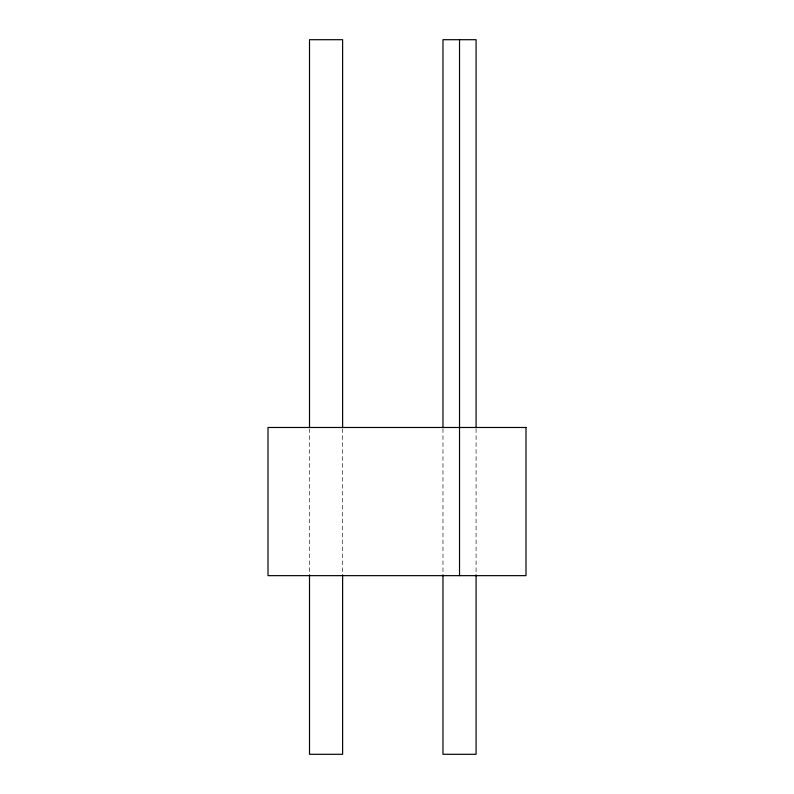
<?xml version="1.0" encoding="UTF-8"?>
<svg xmlns="http://www.w3.org/2000/svg" width="794" height="794" viewBox="0 0 794 794"><rect width="100%" height="100%" fill="white"/><g stroke="black" fill="none" stroke-linecap="round" stroke-linejoin="round"><path stroke-width="0.6" stroke-dasharray="3.97 2.98" d="M476.082 428.71L476.082 573.556M442.973 428.71L442.973 573.556M342.621 428.71L342.621 573.556M309.511 428.71L309.511 573.556"/><path stroke-width="1.19" d="M476.082 427.48L476.082 39.7L442.973 39.7L442.973 427.48M476.082 574.796L476.082 754.3L442.973 754.3L442.973 574.796M459.528 39.7L459.528 575.65M342.621 427.48L342.621 39.7L309.511 39.7L309.511 427.48M342.621 574.796L342.621 754.3L309.511 754.3L309.511 574.796M525.995 427.48L268.005 427.48L268.005 575.65L525.995 575.65L525.995 427.48"/></g></svg>
